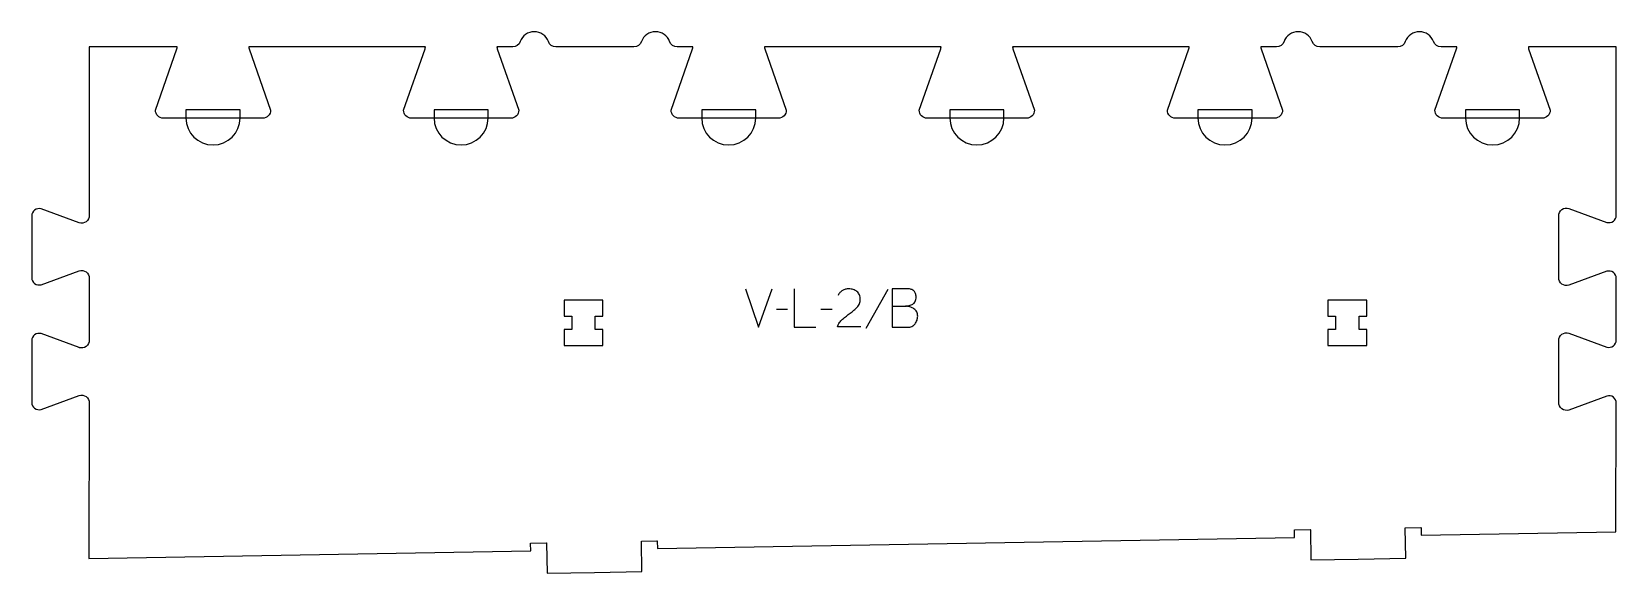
# Model space of a CAD drawing. Extents: x 0 to 1245, y 0 to 426.
import ezdxf

# ---------------------------------------------------------------- set-up
doc = ezdxf.new("R2010")
doc.units = 0
for name, color, linetype in [('1_ANYTOOL_1MMDEEP_LABELS_S', 2, 'CONTINUOUS'), ('3_ANYTOOL_CUTTHROUGH_INSID', 4, 'CONTINUOUS'), ('4_ANYTOOL_CUTTHROUGH_OUTSI', 5, 'CONTINUOUS'), ('5_ANYTOOL_HALF_MILL_9MM_IN', 3, 'CONTINUOUS')]:
    doc.layers.add(name, color=color, linetype=linetype)

msp = doc.modelspace()

# ---------------------------------------------------------------- linework, layer by layer
at = {"layer": '1_ANYTOOL_1MMDEEP_LABELS_S'}
for p, q in [((672.469771, 223.032665), (655.284056, 192.261236)), ((593.784056, 207.389807), (584.998342, 207.304093)), ((628.669771, 207.389807), (619.884056, 207.304093))]:
    msp.add_line(p, q, dxfattribs=at)
for points in [[(560.655485, 223.504093), (571.026914, 193.504093), (581.569771, 223.504093)], [(598.926914, 223.504093), (598.926914, 193.504093), (616.026914, 193.504093)]]:
    msp.add_lwpolyline(points, dxfattribs=at)
for points in [[(651.255485, 193.54695), (632.955485, 193.589807, -0.034491), (633.618263, 195.337139, -0.037732), (634.525128, 196.970165, -0.037744), (635.664422, 198.444801, -0.03482), (637.005485, 199.739807, -0.00859), (639.96471, 202.13839, -0.008791), (643.005485, 204.432665, 0.020588), (645.824774, 206.666107, 0.025206), (648.426914, 209.14695, 0.046908), (649.447509, 210.448192, 0.051091), (650.194771, 211.92195, 0.050722), (650.643504, 213.570125, 0.041139), (650.784056, 215.275522, 0.039396), (650.641412, 217.083107, 0.058519), (650.151914, 218.82195, 0.060358), (649.361356, 220.229066, 0.061397), (648.255485, 221.404093, 0.048006), (646.899528, 222.326053, 0.045901), (645.394771, 222.979093, 0.045216), (643.65471, 223.381653, 0.034258), (641.869771, 223.504093, 0.055622), (639.2352, 223.210106, 0.079896), (636.791199, 222.229093, 0.080617), (634.821812, 220.563393, 0.060287), (633.384056, 218.404093)], [(675.898342, 209.832665), (686.441199, 209.961236, 0.046847), (689.389902, 210.437684, 0.060102), (692.162628, 211.525522, 0.086388), (693.26933, 212.395648, 0.076384), (694.042985, 213.577307, 0.070405), (694.540454, 215.265057, 0.036531), (694.669771, 217.032665, 0.031885), (694.57815, 218.467922, 0.051083), (694.251914, 219.863915, 0.053001), (693.743626, 220.950473, 0.064647), (692.998342, 221.886236, 0.064346), (692.025051, 222.611801, 0.050037), (690.909056, 223.099629, 0.048317), (689.4645, 223.415911, 0.029756), (687.984056, 223.504093), (675.898342, 223.504093)], [(675.898342, 223.504093), (675.898342, 193.504093), (685.584056, 193.504093), (688.112628, 193.418379, 0.048381), (689.791522, 193.522294, 0.066146), (691.396556, 194.002307, 0.067079), (692.76032, 194.850978, 0.057042), (693.876914, 196.011236, 0.037099), (694.771585, 197.382477, 0.042913), (695.435842, 198.877307, 0.043052), (695.827002, 200.432955, 0.040094), (695.955485, 202.032665, 0.045096), (695.793114, 203.829281, 0.070597), (695.226914, 205.530879, 0.073303), (694.300935, 206.859917, 0.067093), (693.041199, 207.882665, 0.063103), (689.86669, 209.30761, 0.053716), (686.441199, 209.961236)]]:
    msp.add_lwpolyline(points, format="xyb", dxfattribs=at)
at = {"layer": '3_ANYTOOL_CUTTHROUGH_INSID'}
for points in [[(424.174087, 202.128169), (424.174087, 191.628169), (418.174087, 191.628169), (418.174087, 179.128169), (448.674087, 179.128169), (448.674087, 191.628169), (442.674087, 191.628169), (442.674087, 202.128169), (448.674087, 202.128169), (448.674087, 214.628169), (418.174087, 214.628169), (418.174087, 202.128169)], [(1024.174087, 202.128169), (1024.174087, 191.628169), (1018.174087, 191.628169), (1018.174087, 179.128169), (1048.674087, 179.128169), (1048.674087, 191.628169), (1042.674087, 191.628169), (1042.674087, 202.128169), (1048.674087, 202.128169), (1048.674087, 214.628169), (1018.174087, 214.628169), (1018.174087, 202.128169)]]:
    msp.add_lwpolyline(points, close=True, dxfattribs=at)
at = {"layer": '4_ANYTOOL_CUTTHROUGH_OUTSI'}
msp.add_lwpolyline([(1005.876303, 417.751291, 0.707107), (983.720291, 417.751291, -0.317837), (977.827734, 413.584624), (965.429394, 413.584624, 0.061335), (965.664519, 412.189754), (982.560052, 363.917212, -0.084368), (982.574087, 363.834624, -0.414214), (976.324087, 357.584624), (898.324087, 357.584624, -0.414214), (892.074087, 363.834624, -0.084368), (892.088123, 363.917212), (908.987236, 412.200819, 0.0608), (909.218566, 413.584624), (770.529608, 413.584624, 0.06141), (770.764519, 412.189754), (787.660052, 363.917212, -0.084368), (787.674087, 363.834624, -0.414214), (781.424087, 357.584624), (703.424087, 357.584624, -0.414214), (697.174087, 363.834624, -0.084368), (697.188123, 363.917212), (714.087236, 412.200819, 0.0608), (714.318566, 413.584624), (575.629608, 413.584624, 0.06141), (575.864519, 412.189754), (592.760052, 363.917212, -0.084368), (592.774087, 363.834624, -0.414214), (586.524087, 357.584624), (508.524087, 357.584624, -0.414214), (502.274087, 363.834624, -0.084368), (502.288123, 363.917212), (519.187236, 412.200819, 0.06085), (519.418423, 413.584624), (507.01886, 413.584624, -0.317837), (501.126303, 417.751291, 0.707107), (478.970291, 417.751291, -0.317837), (473.077734, 413.584624), (460.424087, 413.584624), (442.424087, 413.584624), (424.423693, 413.584624), (411.76886, 413.584624, -0.317837), (405.876303, 417.751291, 0.707107), (383.720291, 417.751291, -0.317837), (377.827734, 413.584624), (365.429608, 413.584622, 0.06141), (365.664519, 412.189754), (382.560052, 363.917212, -0.084368), (382.574087, 363.834624, -0.414214), (376.324087, 357.584624), (298.324087, 357.584624, -0.414214), (292.074087, 363.834624, -0.084368), (292.088123, 363.917212), (308.987236, 412.200819, 0.0608), (309.218566, 413.584624), (170.529608, 413.584624, 0.06141), (170.764519, 412.189754), (187.660052, 363.917212, -0.084368), (187.674087, 363.834624, -0.414214), (181.424087, 357.584624), (103.424087, 357.584624, -0.414214), (97.174087, 363.834624, -0.084368), (97.188123, 363.917212), (114.087236, 412.200819, 0.0608), (114.318566, 413.584624), (45.224087, 413.584624), (45.224087, 281.289237, -0.502397), (37.178163, 275.302823, -0.015604), (37.163368, 275.30777), (7.387383, 286.3073, 0.236338), (2.317649, 285.40828, 0.237079), (0, 280.795097), (0.000456, 232.289012, 0.237079), (2.318105, 227.675827, 0.237101), (7.40248, 226.781739), (37.163364, 237.776788, -0.015608), (37.178163, 237.781736, -0.502397), (45.224087, 231.795322), (45.224087, 183.289322, -0.502397), (37.178163, 177.302908, -0.015604), (37.163368, 177.307854), (7.387383, 188.307385, 0.236338), (2.317649, 187.408365, 0.237079), (0, 182.795181), (0.000456, 134.289097, 0.237079), (2.318105, 129.675911, 0.237101), (7.40248, 128.781824), (37.163364, 139.776872, -0.015608), (37.178163, 139.781821, -0.237079), (42.704903, 138.809737, -0.237079), (45.224087, 133.795055), (44.880439, 11.719195), (391.990096, 17.779), (391.88976, 23.52823, -0.414214), (392.135359, 23.782554), (404.133532, 23.991948, -0.414214), (404.387857, 23.746349), (404.802282, 0), (442.046608, 0.650089), (479.290936, 1.300204), (478.876508, 25.046675, -0.414214), (479.122107, 25.301), (491.12028, 25.510394, -0.414214), (491.374605, 25.264795), (491.474939, 19.515671), (991.990096, 28.253614), (991.88976, 34.002844, -0.414214), (992.135359, 34.257168), (1004.133532, 34.466563, -0.414214), (1004.387857, 34.220963), (1004.802282, 10.474614), (1042.046608, 11.124704), (1079.290936, 11.774819), (1078.876508, 35.52129, -0.414214), (1079.122107, 35.775614), (1091.12028, 35.985008, -0.414214), (1091.374605, 35.739409), (1091.474939, 29.990286), (1244.439358, 32.660723), (1244.724088, 133.795758, 0.237079), (1242.406438, 138.408591, 0.237104), (1237.321921, 139.302679), (1207.561035, 128.30763, -0.015611), (1207.546234, 128.302681, -0.237077), (1202.01964, 129.274765, -0.237079), (1199.500456, 134.289094), (1199.5, 182.795179, -0.237079), (1202.019184, 187.809511, -0.237079), (1207.545924, 188.781595, -0.015604), (1207.56072, 188.776648), (1237.336705, 177.777117, 0.236338), (1242.406438, 178.676138, 0.237079), (1244.724087, 183.289322), (1244.724087, 231.795322, 0.237079), (1242.406438, 236.408506, 0.237104), (1237.321921, 237.302595), (1207.561035, 226.307545, -0.015611), (1207.546234, 226.302596, -0.237077), (1202.01964, 227.27468, -0.237079), (1199.500456, 232.28901), (1199.5, 280.795094, -0.237079), (1202.019184, 285.809426, -0.237079), (1207.545924, 286.78151, -0.015604), (1207.56072, 286.776563), (1237.336705, 275.777033, 0.236338), (1242.406438, 276.676053, 0.237079), (1244.724087, 281.289237), (1244.724087, 413.584624), (1175.629608, 413.584624, 0.06141), (1175.864519, 412.189754), (1192.760052, 363.917212, -0.084368), (1192.774087, 363.834624, -0.414214), (1186.524087, 357.584624), (1108.524087, 357.584624, -0.414214), (1102.274087, 363.834624, -0.084368), (1102.288123, 363.917212), (1119.187236, 412.200819, 0.0608), (1119.418566, 413.584624), (1107.019255, 413.584624, -0.317837), (1101.126698, 417.751291, 0.707107), (1078.970686, 417.751291, -0.317837), (1073.078129, 413.584624), (1060.42389, 413.584624), (1042.424087, 413.584624), (1024.423692, 413.584624), (1011.76886, 413.584624, -0.317837)], format="xyb", close=True, dxfattribs=at)
at = {"layer": '5_ANYTOOL_HALF_MILL_9MM_IN'}
for points in [[(121.174087, 357.834624, 1), (163.674087, 357.834624), (163.674087, 364.084624), (121.174087, 364.084624)], [(316.074087, 357.834624, 1), (358.574087, 357.834624), (358.574087, 364.084624), (316.074087, 364.084624)], [(526.274087, 357.834624, 1), (568.774087, 357.834624), (568.774087, 364.084624), (526.274087, 364.084624)], [(721.174087, 357.834624, 1), (763.674087, 357.834624), (763.674087, 364.084624), (721.174087, 364.084624)], [(916.074087, 357.834624, 1), (958.574087, 357.834624), (958.574087, 364.084624), (916.074087, 364.084624)], [(1126.274087, 357.834624, 1), (1168.774087, 357.834624), (1168.774087, 364.084624), (1126.274087, 364.084624)]]:
    msp.add_lwpolyline(points, format="xyb", close=True, dxfattribs=at)

doc.saveas('drawing.dxf')
